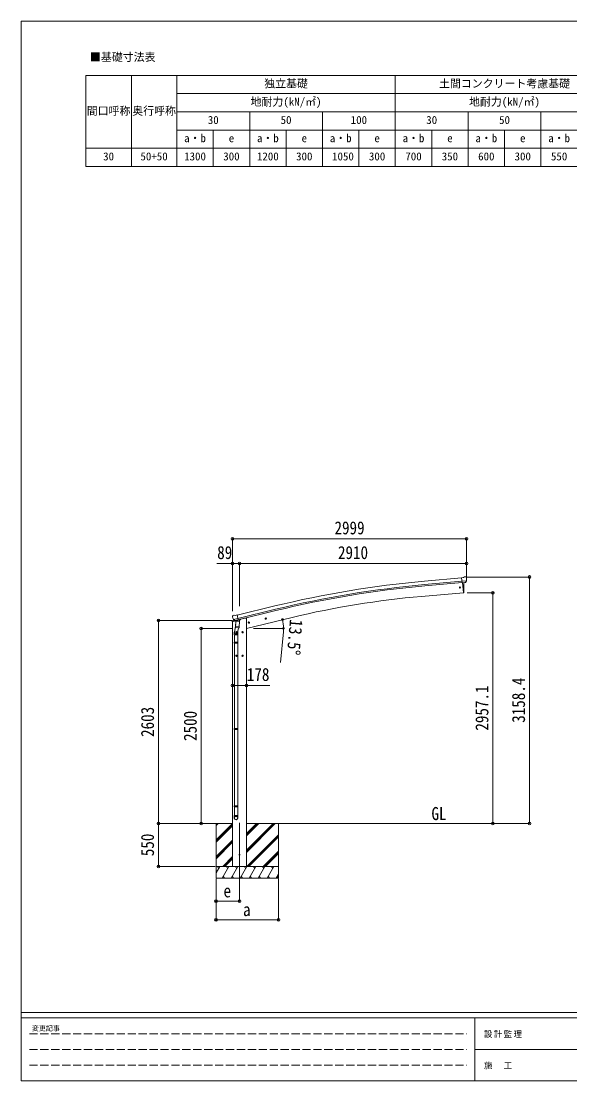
# Model space of a CAD drawing. Units: millimetres at full size, with parts at other scales. Extents: x -9783 to 9892, y -6828 to 6752.
# Drawn here: x -9783 to -2751, y -6828 to 6752 of the extents above; entities that cross this region are included whole.
import ezdxf
from ezdxf.enums import TextEntityAlignment as Align

# ---------------------------------------------------------------- set-up
doc = ezdxf.new("R2010")
doc.units = ezdxf.units.MM
doc.header["$LTSCALE"] = 35
doc.header["$PDMODE"] = 32
doc.header["$PDSIZE"] = 35
doc.linetypes.add('DASHED3', pattern=[4, 3, -1])
for name, color, linetype, lineweight in [('0-0_0', 7, 'Continuous', 9), ('0-1_本体', 4, 'Continuous', 9), ('0-2_部品', 7, 'Continuous', 9), ('0-8_PARTS2', 2, 'Continuous', 9), ('0-A_寸法', 6, 'Continuous', 9), ('1-0_FRAME', 7, 'Continuous', 18), ('F-0_240', 7, 'Continuous', 9)]:
    doc.layers.add(name, color=color, linetype=linetype, lineweight=lineweight)
doc.styles.add('ＭＳ ゴシック', font='')
doc.styles.get('ＭＳ ゴシック').set_extended_font_data('MS Gothic')

msp = doc.modelspace()

# ---------------------------------------------------------------- linework, layer by layer
at = {"layer": '0-0_0', "color": 6}
for p, q in [((-3268.59, -3530.11), (-3268.59, -371.71)), ((-3737.6, -573.01), (-3737.6, -3530.11))]:
    msp.add_line(p, q, dxfattribs=at)
at = {"layer": '0-0_0'}
for p, q in [((-7659.83, -3530.11), (-7074.5, -3530.11)), ((-7285.75, -3741.34), (-7074.5, -3530.09)), ((-7285.75, -3530.11), (-7285.75, -4230.11)), ((-7285.75, -3557.49), (-7258.37, -3530.11)), ((-7285.75, -3543.35), (-7272.51, -3530.11)), ((-6896.5, -3900.87), (-6525.73, -3530.11)), ((-6896.5, -3872.59), (-6554.02, -3530.11)), ((-6896.5, -3886.73), (-6539.88, -3530.11)), ((-6896.5, -3688.74), (-6737.87, -3530.11)), ((-6896.5, -3674.6), (-6752.01, -3530.11)), ((-6896.5, -3660.46), (-6766.15, -3530.11)), ((-6896.5, -3530.11), (-4067.08, -3530.11)), ((-6485.75, -3530.11), (-6485.75, -4230.11)), ((-7285.75, -3755.48), (-7074.5, -3544.23)), ((-7285.75, -3769.62), (-7074.5, -3558.37)), ((-7285.75, -3953.47), (-7074.5, -3742.22)), ((-7285.75, -3967.61), (-7074.5, -3756.36)), ((-7285.75, -3981.76), (-7074.5, -3770.51)), ((-6891.89, -4080.11), (-6485.75, -3673.97)), ((-6877.75, -4080.11), (-6485.75, -3688.11)), ((-6863.6, -4080.11), (-6485.75, -3702.26)), ((-6679.76, -4080.11), (-6485.75, -3886.1)), ((-6665.62, -4080.11), (-6485.75, -3900.25)), ((-6651.47, -4080.11), (-6485.75, -3914.39)), ((-7200.26, -4080.11), (-7074.5, -3954.35)), ((-7186.12, -4080.11), (-7074.5, -3968.5)), ((-7171.97, -4080.11), (-7074.5, -3982.64)), ((-6485.75, -4080.11), (-7285.75, -4080.11)), ((-7285.75, -4163.94), (-7237.35, -4080.11)), ((-7252.35, -4106.09), (-7267.35, -4080.11)), ((-7208.48, -4230.11), (-7121.88, -4080.11)), ((-7193.48, -4204.13), (-7178.48, -4230.11)), ((-7136.88, -4106.09), (-7151.88, -4080.11)), ((-7093.01, -4230.11), (-7006.41, -4080.11)), ((-7078.01, -4204.13), (-7063.01, -4230.11)), ((-7021.41, -4106.09), (-7036.41, -4080.11)), ((-6977.54, -4230.11), (-6890.94, -4080.11)), ((-6962.54, -4204.13), (-6947.54, -4230.11)), ((-6905.94, -4106.09), (-6920.94, -4080.11)), ((-6862.07, -4230.11), (-6775.47, -4080.11)), ((-6847.07, -4204.13), (-6832.07, -4230.11)), ((-6790.47, -4106.09), (-6805.47, -4080.11)), ((-6746.6, -4230.11), (-6660, -4080.11)), ((-6731.6, -4204.13), (-6716.6, -4230.11)), ((-6690, -4080.11), (-6675, -4106.09)), ((-6631.13, -4230.11), (-6544.53, -4080.11)), ((-6616.13, -4204.13), (-6601.13, -4230.11)), ((-6559.53, -4106.09), (-6574.53, -4080.11)), ((-6515.66, -4230.11), (-6485.75, -4178.3)), ((-6500.66, -4204.13), (-6485.66, -4230.11)), ((-7285.75, -4230.11), (-6485.75, -4230.11))]:
    msp.add_line(p, q, dxfattribs=at)
at = {"layer": '0-1_本体'}
for p, q in [((-4615.5, -425.48), (-4138.17, -382.44)), ((-4611.63, -468.47), (-4134.46, -425.44)), ((-4610.12, -485.24), (-4132.94, -442.21)), ((-4125.72, -444.42), (-4114.47, -573.02)), ((-4114.47, -573.02), (-4652.42, -620.08)), ((-7015.03, -859.96), (-6532.15, -742.48)), ((-7004.99, -901.94), (-6521.91, -784.64)), ((-7001.02, -918.31), (-6517.94, -801.01)), ((-7074.5, -4080.11), (-7074.5, -943.55)), ((-7046.53, -926.85), (-7046.53, -927.4)), ((-6972.51, -912.6), (-6920.5, -900.11)), ((-6896.5, -900.11), (-6920.5, -900.11)), ((-6308.41, -888.92), (-6896.5, -1030.11)), ((-6896.5, -900.11), (-6896.5, -4080.11))]:
    msp.add_line(p, q, dxfattribs=at)
at = {"layer": '0-1_本体', "color": 6}
msp.add_line((-6896.5, -1760.29), (-7074.5, -1760.29), dxfattribs=at)
at = {"layer": '0-1_本体'}
for centre, radius, start, end in [((-3439.45, -13479.51), 13106.9, 95.14794, 103.64794), ((-3439.45, -13479.51), 13063.74, 95.14794, 103.64794), ((-3439.45, -13479.51), 13046.9, 95.14794, 103.64794), ((-3673.82, -11882.73), 11305.08, 94.96591, 103.47643)]:
    msp.add_arc(centre, radius, start, end, dxfattribs=at)
at = {"layer": '0-2_部品'}
for p, q in [((-4111.79, -378.04), (-4138.36, -380.37)), ((-4132.7, -445.03), (-4138.36, -380.37)), ((-4111.79, -378.04), (-4100.07, -371.28)), ((-4085.17, -369.69), (-4098.83, -370.89)), ((-4076.03, -375.44), (-4081.52, -370.84)), ((-4074.97, -377.49), (-4074.85, -378.83)), ((-4075.49, -420.33), (-4134.41, -425.49)), ((-4122.74, -444.16), (-4132.7, -445.03)), ((-4114.67, -570.75), (-4125.72, -444.42)), ((-4089.13, -441.22), (-4096.84, -441.89)), ((-4086.74, -439.82), (-4075.81, -420.88)), ((-4114.43, -573.52), (-4114.67, -570.75)), ((-4111.82, -573.13), (-4114.43, -573.52)), ((-7077.06, -944.17), (-7034.04, -933.84)), ((-7077.06, -937.28), (-7077.06, -944.17)), ((-7076.49, -875.54), (-7076.21, -876.69)), ((-7072.27, -866.97), (-7076.12, -873.26)), ((-7048.6, -928.08), (-7074.76, -934.36)), ((-7069.17, -864.72), (-7055.99, -861.55)), ((-7062.43, -915.85), (-7004.93, -902.04)), ((-7045.58, -930.76), (-7061.96, -916.27)), ((-7041.43, -864.23), (-7054.69, -861.53)), ((-7042.87, -931.33), (-7035.35, -929.52)), ((-7042.03, -931.22), (-7040.51, -930.85)), ((-7041.43, -864.23), (-7015.5, -858)), ((-7040.51, -930.85), (-7003.8, -922.04)), ((-7038.67, -931.08), (-7038.72, -931.82)), ((-7037.96, -932.86), (-7012.15, -939.3)), ((-7031.05, -938.21), (-7035.72, -1005.04)), ((-6985.36, -941.4), (-7031.05, -938.21)), ((-7029.27, -935.03), (-7029.5, -938.32)), ((-7009.75, -923.86), (-7010.77, -938.47)), ((-7003.8, -922.04), (-7002.27, -921.67)), ((-7000.72, -919.57), (-6999.77, -919.64)), ((-6999.77, -919.64), (-6986.46, -934.95)), ((-6995.47, -924.58), (-6976.34, -919.99)), ((-6990.03, -1008.24), (-6985.36, -941.4)), ((-6986.46, -934.95), (-6986.9, -941.29)), ((-6972.51, -911.39), (-6972.51, -915.13)), ((-6868.38, -949.93), (-6870.51, -957.13)), ((-6861.08, -948.18), (-6868.38, -949.93)), ((-6860.88, -965.1), (-6865.55, -945.65)), ((-6855.92, -953.62), (-6861.08, -948.18)), ((-6659, -906.35), (-6639.56, -901.68)), ((-6654.45, -898.57), (-6656.58, -905.77)), ((-6647.15, -896.82), (-6654.45, -898.57)), ((-6646.95, -913.74), (-6651.62, -894.29)), ((-6641.98, -902.26), (-6647.15, -896.82)), ((-6644.11, -909.46), (-6641.98, -902.26)), ((-7052.05, -1113.61), (-7052.05, -1079.26)), ((-7033.99, -980.28), (-7049.9, -1076.45)), ((-7036.58, -1017.51), (-7035.71, -1005.05)), ((-7036.18, -1018.87), (-7036.19, -1018.87)), ((-6990.03, -1008.24), (-7035.72, -1005.04)), ((-7015.5, -1080.35), (-7035.5, -1080.35)), ((-7034.74, -1019.65), (-6993.04, -1022.56)), ((-7025.5, -1072.85), (-7032, -1076.6)), ((-7032, -1076.6), (-7032, -1084.1)), ((-7032, -1084.1), (-7025.5, -1087.86)), ((-7025.5, -1090.35), (-7025.5, -1070.35)), ((-7019, -1076.6), (-7025.5, -1072.85)), ((-6998.47, -1022.19), (-7009.2, -1085.77)), ((-7006.05, -1078.95), (-7006.05, -1113.61)), ((-6990.04, -1008.24), (-6990.93, -1020.94)), ((-6935.5, -1080.35), (-6955.5, -1080.35)), ((-6945.5, -1072.85), (-6952, -1076.6)), ((-6952, -1076.6), (-6952, -1084.1)), ((-6952, -1084.1), (-6945.5, -1087.86)), ((-6945.5, -1090.35), (-6945.5, -1070.35)), ((-6939, -1076.6), (-6945.5, -1072.85)), ((-6872.94, -957.71), (-6853.49, -953.04)), ((-6858.05, -960.82), (-6855.92, -953.62)), ((-7006.05, -1113.61), (-7052.05, -1113.61)), ((-7052.05, -1209.61), (-7051.05, -1207.61)), ((-7006.05, -1209.61), (-7052.05, -1209.61)), ((-7006.05, -1217.61), (-7052.05, -1217.61)), ((-7007.05, -1207.61), (-7051.05, -1207.61)), ((-7007.05, -1219.61), (-7051.05, -1219.61)), ((-7050.05, -1113.61), (-7050.05, -1207.61)), ((-7050.05, -1219.61), (-7050.05, -2313.8)), ((-7008.05, -1113.61), (-7008.05, -1207.61)), ((-7008.05, -1219.61), (-7008.05, -2313.8)), ((-7006.05, -1209.61), (-7007.05, -1207.61)), ((-7006.05, -1217.61), (-7007.05, -1219.61)), ((-7006.05, -1209.61), (-7006.05, -1217.61)), ((-7015.5, -1380.35), (-7035.5, -1380.35)), ((-7025.5, -1372.85), (-7032, -1376.6)), ((-7032, -1376.6), (-7032, -1384.1)), ((-7032, -1384.1), (-7025.5, -1387.86)), ((-7025.5, -1390.35), (-7025.5, -1370.35)), ((-7019, -1376.6), (-7025.5, -1372.85)), ((-6935.5, -1380.35), (-6955.5, -1380.35)), ((-6945.5, -1372.85), (-6952, -1376.6)), ((-6952, -1376.6), (-6952, -1384.1)), ((-6952, -1384.1), (-6945.5, -1387.86)), ((-6945.5, -1390.35), (-6945.5, -1370.35)), ((-6939, -1376.6), (-6945.5, -1372.85)), ((-7052.05, -2315.8), (-7051.05, -2313.8)), ((-7006.05, -2315.8), (-7052.05, -2315.8)), ((-7006.05, -2323.8), (-7052.05, -2323.8)), ((-7007.05, -2313.8), (-7051.05, -2313.8)), ((-7007.05, -2325.8), (-7051.05, -2325.8)), ((-7050.05, -2325.8), (-7050.05, -3303.98)), ((-7008.05, -2325.8), (-7008.05, -3303.98)), ((-7006.05, -2315.8), (-7007.05, -2313.8)), ((-7006.05, -2323.8), (-7007.05, -2325.8)), ((-7006.05, -2315.8), (-7006.05, -2323.8)), ((-7052.05, -3305.98), (-7051.05, -3303.98)), ((-7006.05, -3305.98), (-7052.05, -3305.98)), ((-7006.05, -3313.98), (-7052.05, -3313.98)), ((-7007.05, -3303.98), (-7051.05, -3303.98)), ((-7007.05, -3315.98), (-7051.05, -3315.98)), ((-7050.05, -3315.98), (-7050.05, -3425.99)), ((-7008.05, -3315.98), (-7008.05, -3425.99)), ((-7006.05, -3305.98), (-7007.05, -3303.98)), ((-7006.05, -3313.98), (-7007.05, -3315.98)), ((-7006.05, -3305.98), (-7006.05, -3313.98)), ((-7052.05, -3460.13), (-7052.05, -3425.99)), ((-7006.05, -3425.99), (-7052.05, -3425.99)), ((-7006.05, -3460.13), (-7006.05, -3425.99))]:
    msp.add_line(p, q, dxfattribs=at)
for points in [[(-4122.74, -444.16), (-4122.46, -444.23), (-4097.09, -442.01), (-4096.84, -441.89)], [(-4109.27, -570.29), (-4108.44, -544.67), (-4108.24, -518.17), (-4108.71, -491.68), (-4109.85, -465.21), (-4111.36, -443.25)], [(-4075.42, -419.7), (-4075.71, -420.69), (-4075.81, -420.88)], [(-7062.7, -915.27), (-7062.12, -916.12), (-7061.96, -916.27)], [(-7010.07, -923.45), (-7010.31, -923.6), (-7035.07, -929.55), (-7035.35, -929.52)], [(-7010.07, -923.45), (-7000.35, -921.12), (-7015.5, -858)], [(-6656.58, -905.77), (-6651.41, -911.21), (-6644.11, -909.46)], [(-7025.5, -1087.86), (-7019, -1084.1), (-7019, -1076.6)], [(-6945.5, -1087.86), (-6939, -1084.1), (-6939, -1076.6)], [(-6870.51, -957.13), (-6865.35, -962.57), (-6858.05, -960.82)], [(-7052.05, -1209.61), (-7052.05, -1217.61), (-7051.05, -1219.61)], [(-7025.5, -1387.86), (-7019, -1384.1), (-7019, -1376.6)], [(-6945.5, -1387.86), (-6939, -1384.1), (-6939, -1376.6)], [(-7052.05, -2315.8), (-7052.05, -2323.8), (-7051.05, -2325.8)], [(-7052.05, -3305.98), (-7052.05, -3313.98), (-7051.05, -3315.98)]]:
    msp.add_lwpolyline(points, dxfattribs=at)
for centre, radius in [((-4160.5, -505.88), 6.5), ((-6863.21, -955.38), 8.5), ((-6863.21, -955.38), 7.7), ((-6863.21, -955.38), 6.5), ((-6649.28, -904.01), 8.5), ((-6649.28, -904.01), 7.7), ((-6649.28, -904.01), 6.5), ((-7025.5, -1080.35), 8.5), ((-7025.5, -1080.35), 7.7), ((-7025.5, -1080.35), 6.5), ((-6945.5, -1080.35), 8.5), ((-6945.5, -1080.35), 7.7), ((-6945.5, -1080.35), 6.5), ((-7025.5, -1380.35), 8.5), ((-7025.5, -1380.35), 7.7), ((-7025.5, -1380.35), 6.5), ((-6945.5, -1380.35), 8.5), ((-6945.5, -1380.35), 7.7), ((-6945.5, -1380.35), 6.5)]:
    msp.add_circle(centre, radius, dxfattribs=at)
at = {"layer": '0-2_部品', "color": 4}
msp.add_circle((-6985.5, -3930.11), 4.5, dxfattribs=at)
at = {"layer": '0-2_部品'}
for centre, radius, start, end in [((-4098.57, -373.88), 3, 95, 120), ((-4084.73, -374.67), 5, 50.00648, 94.99352), ((-4276.48, -396.47), 202.4, 353.4085, 5), ((-4112.26, -570.16), 3, 278.50322, 357.46219), ((-7074.06, -937.28), 3, 103.5, 180), ((-6879.41, -829.44), 202.4, 193.5, 205.09125), ((-7068, -869.58), 5, 103.5, 148.5), ((-7055.29, -864.47), 3, 78.5, 103.5), ((-7042.15, -930.73), 0.5, 248.23754, 283.5), ((-7039.17, -931.04), 0.5, 356, 103.5), ((-7037.72, -931.89), 1, 176, 256), ((-7011.8, -938.33), 1.03, 250.03897, 351.96569), ((-7009.15, -923.95), 0.604, 100.59842, 172.20595), ((-7002.39, -921.19), 0.5, 283.5, 318.76246), ((-6977.51, -915.13), 5, 283.5, 0), ((-7022.05, -1079.26), 30, 177.45142, 180), ((-7034.64, -1017.68), 1.95, 175.04017, 217.47766), ((-7034.6, -1017.65), 2, 217.40962, 266), ((-6992.9, -1020.57), 2, 266, 349.46843)]:
    msp.add_arc(centre, radius, start, end, dxfattribs=at)
for centre, major_axis, ratio, start_param, end_param in [((-4070.64, -373.44), (-15.35, 3.44), 0.101033, 5.97514262, 5.97537366), ((-4077.96, -377.74), (2.71, -1.31), 0.997474, 0.53665673, 1.32256522), ((-4089.4, -438.22), (1.62, -2.54), 0.997631, 5.80419048, 5.89294842), ((-4089.47, -438.11), (-3.5, 2.17), 0.650902, 2.11455212, 2.18736272), ((-4089.34, -438.31), (1.62, -2.54), 0.997631, 5.96575902, 6.76218013), ((-7073.57, -874.83), (-1.57, -2.57), 0.99628, 4.71238898, 5.49965061), ((-7043.59, -928.5), (-0.73, -2.92), 0.997631, 5.80419048, 6.60061159), ((-7043.54, -928.28), (2.63, 3.16), 0.650902, 4.09582259, 4.16863319), ((-7043.57, -928.4), (-0.73, -2.92), 0.997631, 0.39023689, 0.47899483), ((-7029.05, -1078.95), (23, 0), 0.996195, 2.55602575, 6.56630284), ((-7029.05, -1078.95), (21, 0), 0.996195, 2.93491471, 5.95123941), ((-7029.05, -3458.38), (-23, 0), 0.996195, 3.14159265, 6.28318531), ((-7029.05, -3460.13), (-23, 0), 0.996195, 3.14159265, 6.28318531), ((-7029.05, -3460.13), (0, -23.43), 0.981806, 4.71238898, 7.85398163)]:
    msp.add_ellipse(centre, major_axis=major_axis, ratio=ratio, start_param=start_param, end_param=end_param, dxfattribs=at)
msp.add_ellipse((-7029.05, -3460.13), major_axis=(21, 0), ratio=0.996195, dxfattribs=at)
at = {"layer": '0-8_PARTS2'}
msp.add_line((-6985.5, -3520.9), (-6985.5, -4280.11), dxfattribs=at)
at = {"layer": '0-A_寸法'}
for p, q in [((-7074.5, 118.25), (-4075.5, 118.25)), ((-7074.5, -198.37), (-7074.5, -810.6)), ((-7074.5, -198.37), (-6985.5, -198.37)), ((-6985.5, -198.37), (-6985.5, -746.22)), ((-6985.5, -198.37), (-4075.5, -198.37)), ((-3268.59, -371.71), (-4066.43, -371.71)), ((-3737.6, -573.01), (-4066.43, -573.01)), ((-8024.07, -927.11), (-7078.99, -927.11)), ((-8024.07, -3530.11), (-8024.07, -927.11)), ((-7476.1, -1030.11), (-7078.99, -1030.11)), ((-7476.1, -3530.11), (-7476.1, -1030.11)), ((-6807, -1030.11), (-6420.14, -1030.11)), ((-6423, -1072.57), (-6457.36, -1465.07)), ((-6896.5, -1760.29), (-6596.5, -1760.29)), ((-8024.07, -3530.11), (-7295.96, -3530.11)), ((-8024.07, -4080.11), (-8024.07, -3530.11)), ((-3737.6, -3530.11), (-4066.43, -3530.11)), ((-3268.59, -3530.11), (-3737.6, -3530.11)), ((-8024.07, -4080.11), (-7295.96, -4080.11)), ((-7285.75, -4766.48), (-7285.75, -4237.53)), ((-7285.75, -4526.5), (-7285.75, -4237.53)), ((-6985.5, -4526.5), (-6985.5, -4237.53)), ((-6485.75, -4766.48), (-6485.75, -4237.53)), ((-6985.5, -4526.5), (-7285.75, -4526.5)), ((-7285.75, -4766.48), (-6485.75, -4766.48))]:
    msp.add_line(p, q, dxfattribs=at)
for points in [[(-7074.5, 118.25), (-7074.5, -198.37), (-7274.5, -198.37)], [(-4075.5, 118.25), (-4075.5, -198.37), (-4075.5, -365.93)]]:
    msp.add_lwpolyline(points, dxfattribs=at)
for centre in [(-6434.6, -916.46), (-6421.14, -1030.11)]:
    msp.add_circle(centre, 10.62, dxfattribs=at)
for start, end in [(0, 13.5), (354.99678, 0)]:
    msp.add_arc((-6908, -1030.11), 486.86, start, end, dxfattribs=at)
for p in [(-7074.5, 118.25), (-4075.5, 118.25), (-7074.5, -198.37), (-6985.5, -198.37), (-4075.5, -198.37), (-3268.59, -371.71), (-3737.6, -573.01), (-8024.07, -927.11), (-7476.1, -1030.11), (-7074.5, -1760.29), (-6896.5, -1760.29), (-8024.07, -3530.11), (-7476.1, -3530.11), (-3737.6, -3530.11), (-3268.59, -3530.11), (-8024.07, -4080.11), (-7285.75, -4526.5), (-6985.5, -4526.5), (-7285.75, -4766.48), (-6485.75, -4766.48)]:
    msp.add_point(p, dxfattribs=at)
at = {"layer": '1-0_FRAME'}
for p, q in [((-8954.37, 6057.12), (-2187.7, 6057.12)), ((-8954.37, 6057.12), (-8954.37, 4890.45)), ((-8371.03, 6057.12), (-8371.03, 4890.45)), ((-4987.7, 6057.12), (-4987.7, 4890.45)), ((-7787.7, 5823.78), (-2187.7, 5823.78)), ((-7787.7, 5590.45), (-2187.7, 5590.45)), ((-4054.37, 5590.45), (-4054.37, 4890.45)), ((-7787.7, 5357.12), (-2187.7, 5357.12)), ((-3587.7, 5357.12), (-3587.7, 4890.45))]:
    msp.add_line(p, q, dxfattribs=at)
for points in [[(-7787.7, 6057.12), (-7787.7, 5823.78), (-7787.7, 5123.78), (-7787.7, 4890.45)], [(-6854.37, 5590.45), (-6854.37, 5357.12), (-6854.37, 4890.45)], [(-5921.03, 5590.45), (-5921.03, 5357.12), (-5921.03, 4890.45)], [(-3121.03, 5590.45), (-3121.03, 5123.78), (-3121.03, 4890.45)], [(-7321.03, 5357.12), (-7321.03, 5123.78), (-7321.03, 4890.45)], [(-6387.7, 5357.12), (-6387.7, 5123.78), (-6387.7, 4890.45)], [(-5454.37, 5357.12), (-5454.37, 5123.78), (-5454.37, 4890.45)], [(-4521.03, 5357.12), (-4521.03, 5123.78), (-4521.03, 4890.45)], [(-8954.37, 5123.78), (-7787.7, 5123.78), (-2187.7, 5123.78)], [(-8954.37, 4890.45), (-8371.03, 4890.45), (-4987.7, 4890.45), (-3121.03, 4890.45), (-2187.7, 4890.45)]]:
    msp.add_lwpolyline(points, dxfattribs=at)
at = {"layer": 'F-0_240', "color": 5}
for p, q in [((-9783.03, 6751.9), (-9783.03, -6828.1)), ((-9783.03, 6751.9), (9396.97, 6751.9)), ((-9783.03, -5953.1), (9396.97, -5953.1)), ((-9783.03, -6023.1), (6285.75, -6023.1)), ((-3969.25, -6023.1), (-3969.25, -6828.1)), ((-3969.25, -6425.6), (3205.75, -6425.6)), ((-9783.03, -6828.1), (9396.97, -6828.1))]:
    msp.add_line(p, q, dxfattribs=at)
at = {"layer": 'F-0_240', "color": 4, "linetype": 'DASHED3'}
for p, q in [((-9678.03, -6224.35), (-4074.25, -6224.35)), ((-9678.03, -6425.6), (-4074.25, -6425.6)), ((-9678.03, -6626.85), (-4074.25, -6626.85))]:
    msp.add_line(p, q, dxfattribs=at)

# ---------------------------------------------------------------- texts
at = {"layer": '0-0_0', "style": 'ＭＳ ゴシック', "width": 0.85}
msp.add_text('GL', height=166.8, dxfattribs=at).set_placement((-4524.45, -3536.3), align=Align.BOTTOM_LEFT)
at = {"layer": '0-A_寸法', "color": 7, "style": 'ＭＳ ゴシック', "width": 0.85}
for s, p in [('2999', (-5767.5, 125.25)), ('89', (-7270.75, -191.37)), ('2910', (-5723, -191.37)), ('178', (-6890.87, -1753.29)), ('e', (-7189.87, -4527.12)), ('a', (-6939.87, -4767.1))]:
    msp.add_text(s, height=166.8, dxfattribs=at).set_placement(p, align=Align.BOTTOM_LEFT)
for s, rotation, p in [('13.5°', 264.997, (-6387.65, -905.27)), ('3158.4', 90, (-3275.59, -2239.66)), ('2957.1', 90, (-3744.6, -2340.31)), ('2603', 90, (-8031.07, -2421.11)), ('2500', 90, (-7483.1, -2472.61)), ('550', 90, (-8031.07, -3949.49))]:
    msp.add_text(s, height=166.8, rotation=rotation, dxfattribs=at).set_placement(p, align=Align.BOTTOM_LEFT)
at = {"layer": '1-0_FRAME', "style": 'ＭＳ ゴシック'}
for s, p in [('■基礎寸法表', (-8901.52, 6210.46)), ('独立基礎', (-6667.7, 5870.45)), ('土間コンクリート考慮基礎', (-4427.7, 5870.45)), ('地耐力(kN/㎡)', (-6842.7, 5637.12)), ('地耐力(kN/㎡)', (-4042.7, 5637.12)), ('間口呼称', (-8942.7, 5520.45)), ('奥行呼称', (-8359.37, 5520.45)), ('30', (-7391.03, 5403.78)), ('50', (-6457.7, 5403.78)), ('100', (-5559.37, 5403.78)), ('30', (-4591.03, 5403.78)), ('50', (-3657.7, 5403.78)), ('a・b', (-7694.37, 5170.45)), ('a・b', (-6761.03, 5170.45)), ('a・b', (-5827.7, 5170.45)), ('a・b', (-4894.37, 5170.45)), ('a・b', (-3961.03, 5170.45)), ('a・b', (-3027.7, 5170.45)), ('e', (-7122.7, 5170.45)), ('e', (-6189.37, 5170.45)), ('e', (-5256.03, 5170.45)), ('e', (-4322.7, 5170.45)), ('e', (-3389.37, 5170.45)), ('30', (-8732.7, 4937.12)), ('50+50', (-8254.37, 4937.12)), ('1300', (-7694.37, 4937.12)), ('300', (-7192.7, 4937.12)), ('1200', (-6761.03, 4937.12)), ('300', (-6259.37, 4937.12)), ('1050', (-5798.53, 4937.12)), ('300', (-5326.03, 4937.12)), ('700', (-4859.37, 4937.12)), ('350', (-4392.7, 4937.12)), ('600', (-3926.03, 4937.12)), ('300', (-3459.37, 4937.12)), ('550', (-2992.7, 4937.12))]:
    msp.add_text(s, height=102.6, dxfattribs=at).set_placement(p, align=Align.BOTTOM_LEFT)
at = {"layer": 'F-0_240', "style": 'ＭＳ ゴシック'}
msp.add_text('変更記事', height=64.15, dxfattribs=at).set_placement((-9646.27, -6206.85), align=Align.BOTTOM_LEFT)
at = {"layer": 'F-0_240', "char_height": 76.98, "attachment_point": 7, "style": 'ＭＳ ゴシック'}
for s, insert in [('\\T1.17;設計監理', (-3851.04, -6276.85)), ('\\T1.17;施\u3000工', (-3851.04, -6679.35))]:
    msp.add_mtext(s, dxfattribs=dict(at, insert=insert))

doc.saveas('drawing.dxf')
